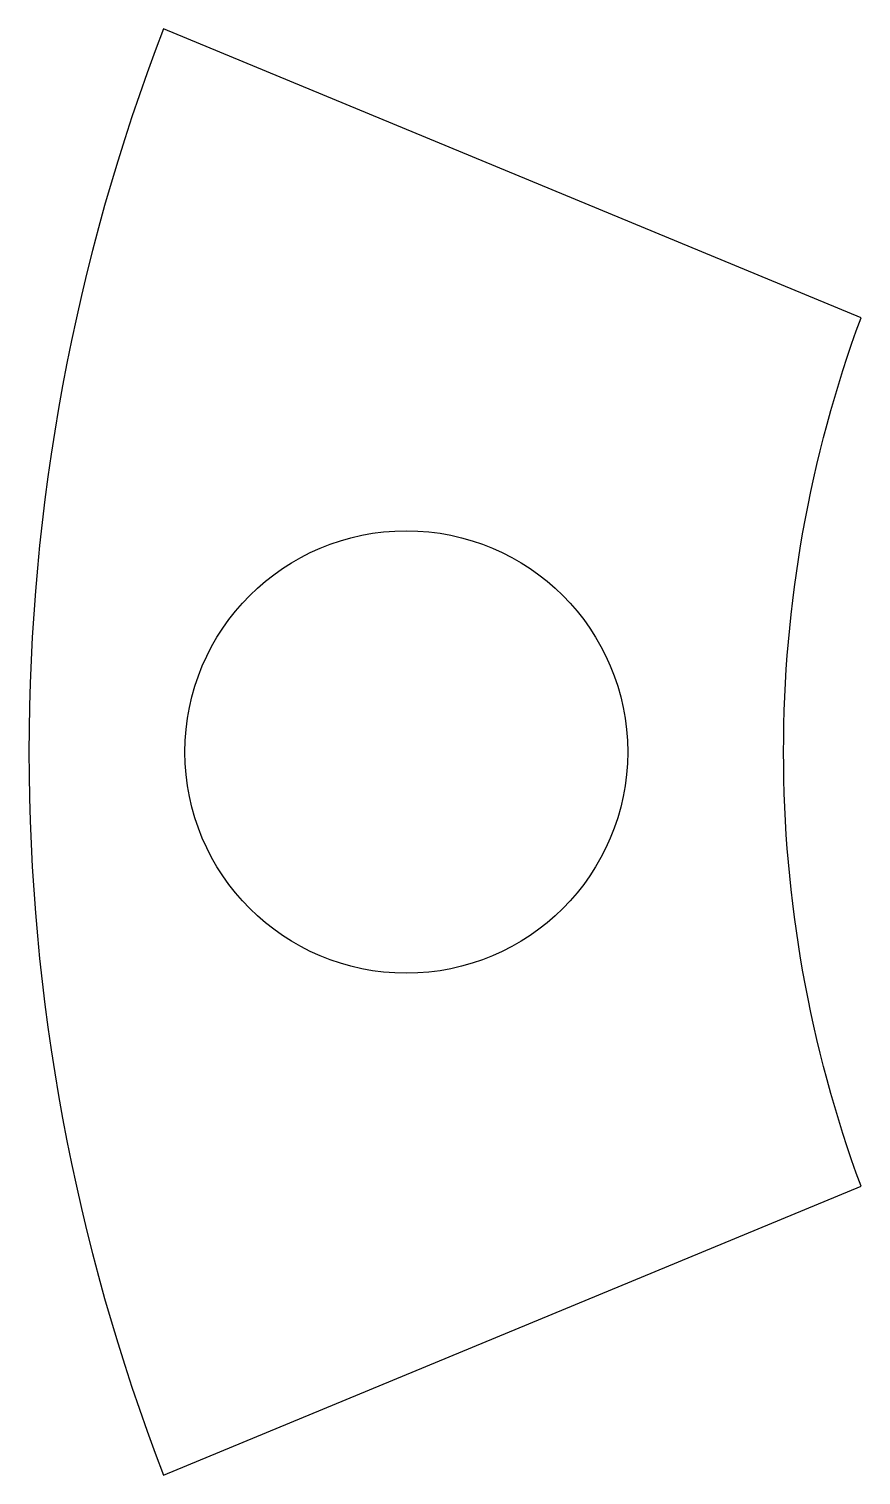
# Model space of a CAD drawing. Header units: inches. Extents: x -2 to -1.17, y -0.72 to 0.72.
import ezdxf

# ---------------------------------------------------------------- set-up
doc = ezdxf.new("R2010")
doc.units = ezdxf.units.IN
doc.layers.get('0').update_dxf_attribs({"linetype": 'CONTINUOUS'})

msp = doc.modelspace()

# ---------------------------------------------------------------- linework, layer by layer
msp.add_lwpolyline([(-1.8663, 0.7189, 0.185948), (-1.8663, -0.7189), (-1.1731, -0.4318, -0.178195), (-1.1731, 0.4318)], format="xyb", close=True)
msp.add_circle((-1.625, 0), 0.22)

doc.saveas('drawing.dxf')
